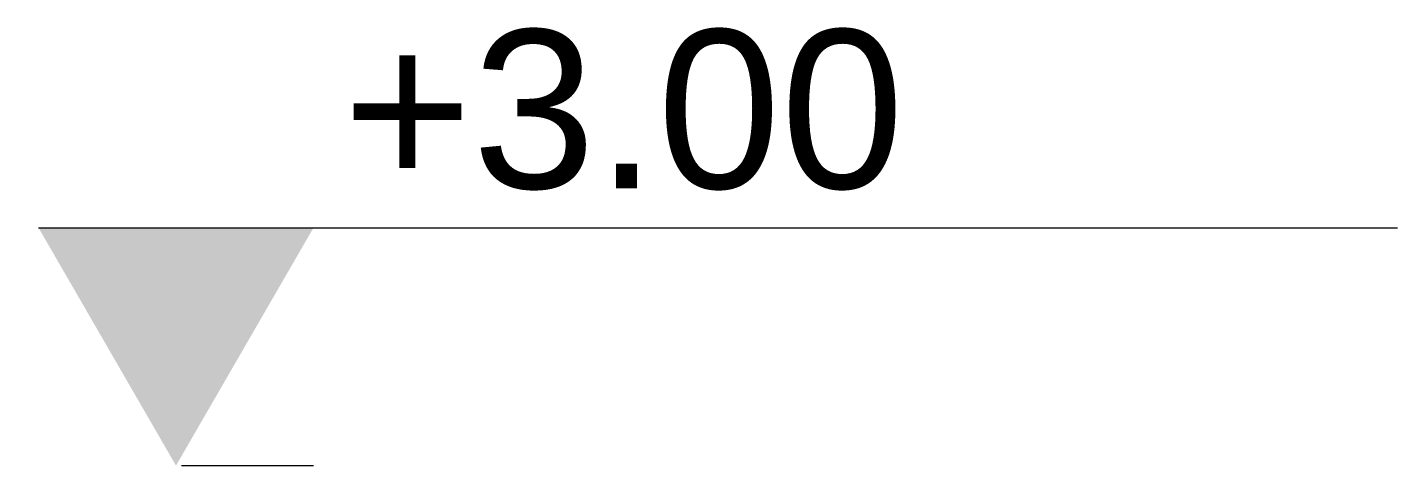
# Model space of a CAD drawing. Header units: centimetres. Extents: x 0 to 25250, y 0 to 2250.
# Drawn here: x 16725.7 to 16812, y 594.6 to 622.2 of the extents above; entities that cross this region are included whole.
import ezdxf

# ---------------------------------------------------------------- set-up
doc = ezdxf.new("R2010")
doc.units = ezdxf.units.CM
doc.linetypes.add('22-View-2$0$Dash', pattern=[31.75, 15.875, -15.875])
doc.layers.add('A-FLOR-LEVL', color=7, linetype='Continuous', lineweight=9)
doc.styles.add('22-View-2$0$Arial', font='arial.ttf', dxfattribs={"height": 10})

# ---------------------------------------------------------------- blocks, each defined once
blk = doc.blocks.new('Level - w_ name-271244-A-A')
at = {"layer": 'A-FLOR-LEVL'}
blk.add_hatch(color=256, dxfattribs=at).paths.add_polyline_path([(1301.115, 15), (1318.435, 15), (1309.775, 0)])
blk.add_line((1301.115, 15), (1386.695, 15), dxfattribs=at)

msp = doc.modelspace()

# ---------------------------------------------------------------- linework, layer by layer
at = {"layer": 'A-FLOR-LEVL', "linetype": '22-View-2$0$Dash'}
msp.add_line((15243.152, 594.568), (16743.716, 594.568), dxfattribs=at)

# ---------------------------------------------------------------- block references
at = {"layer": 'A-FLOR-LEVL'}
msp.add_blockref('Level - w_ name-271244-A-A', (15425.281, 594.568), dxfattribs=at)

# ---------------------------------------------------------------- texts
at = {"layer": 'A-FLOR-LEVL', "insert": (16745.554, 616.975), "char_height": 10, "width": 36.4, "attachment_point": 4, "line_spacing_factor": 0.936439, "style": '22-View-2$0$Arial'}
msp.add_mtext('\\pt5,10,15,20,25,30,35,40,45,50,55,60,65,70,75,80,85,90,95,100,105,110,115,120,125,130,135,140,145,150,155,160;+3.00', dxfattribs=at)

doc.saveas('drawing.dxf')
